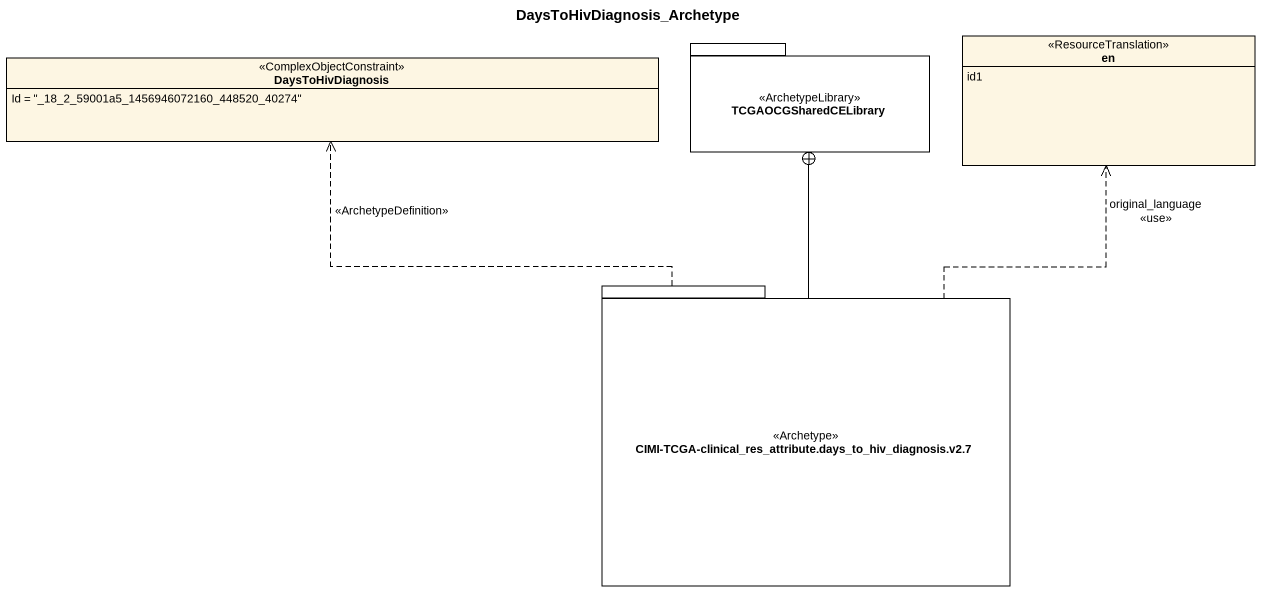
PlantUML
@startuml
title DaysToHivDiagnosis_Archetype
hide circle
hide empty members
package TCGAOCGSharedCELibrary <<ArchetypeLibrary>> {
}
enum en <<ResourceTranslation>> {
  id1
}
class DaysToHivDiagnosis <<ComplexObjectConstraint>> {
  Id = "_18_2_59001a5_1456946072160_448520_40274"
}
package "CIMI-TCGA-clinical_res_attribute.days_to_hiv_diagnosis.v2.7" as CIMI_TCGA_clinical_res <<Archetype>> {
}
CIMI_TCGA_clinical_res -up-+ TCGAOCGSharedCELibrary
CIMI_TCGA_clinical_res .up.> en : original_language\n<<use>>
CIMI_TCGA_clinical_res .up.> DaysToHivDiagnosis : <<ArchetypeDefinition>>
@enduml
